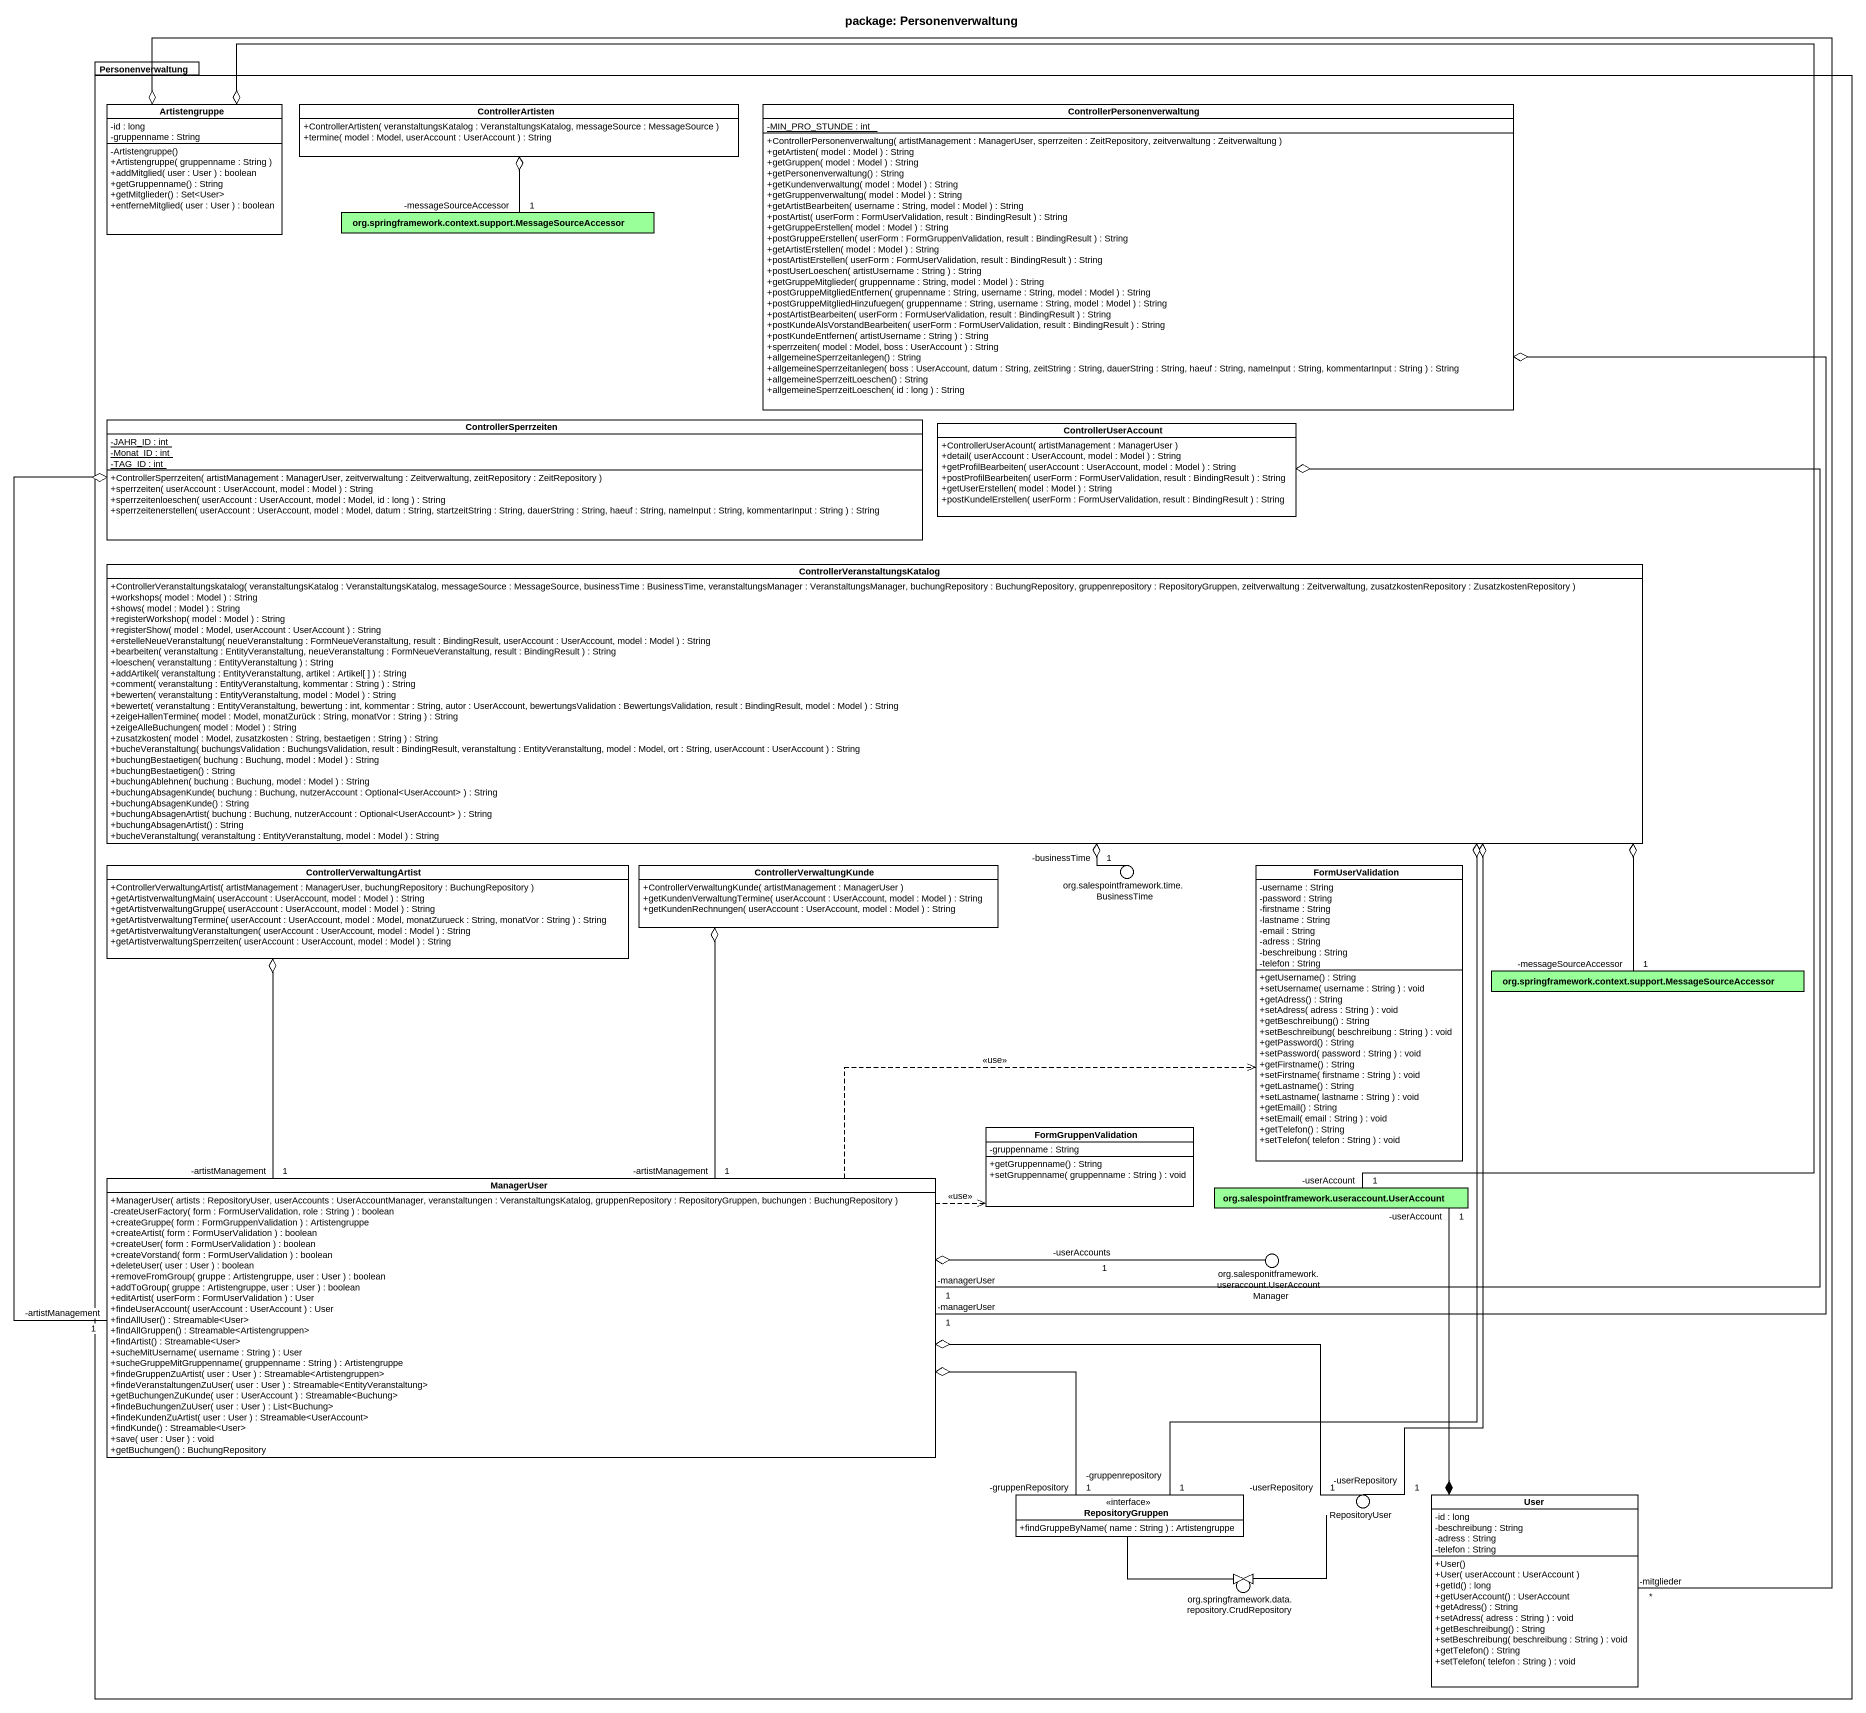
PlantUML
@startuml
title package: Personenverwaltung
allowmixing
hide circle
hide empty members
skinparam classAttributeIconSize 0
package Personenverwaltung {
  class Artistengruppe {
    -id : long
    -gruppenname : String
    -Artistengruppe()
    +Artistengruppe( gruppenname : String )
    +addMitglied( user : User ) : boolean
    +getGruppenname() : String
    +getMitglieder() : Set<User>
    +entferneMitglied( user : User ) : boolean
  }
  class ControllerArtisten {
    +ControllerArtisten( veranstaltungsKatalog : VeranstaltungsKatalog, messageSource : MessageSource )
    +termine( model : Model, userAccount : UserAccount ) : String
  }
  class ControllerPersonenverwaltung {
    {static} -MIN_PRO_STUNDE : int
    +ControllerPersonenverwaltung( artistManagement : ManagerUser, sperrzeiten : ZeitRepository, zeitverwaltung : Zeitverwaltung )
    +getArtisten( model : Model ) : String
    +getGruppen( model : Model ) : String
    +getPersonenverwaltung() : String
    +getKundenverwaltung( model : Model ) : String
    +getGruppenverwaltung( model : Model ) : String
    +getArtistBearbeiten( username : String, model : Model ) : String
    +postArtist( userForm : FormUserValidation, result : BindingResult ) : String
    +getGruppeErstellen( model : Model ) : String
    +postGruppeErstellen( userForm : FormGruppenValidation, result : BindingResult ) : String
    +getArtistErstellen( model : Model ) : String
    +postArtistErstellen( userForm : FormUserValidation, result : BindingResult ) : String
    +postUserLoeschen( artistUsername : String ) : String
    +getGruppeMitglieder( gruppenname : String, model : Model ) : String
    +postGruppeMitgliedEntfernen( grupenname : String, username : String, model : Model ) : String
    +postGruppeMitgliedHinzufuegen( gruppenname : String, username : String, model : Model ) : String
    +postArtistBearbeiten( userForm : FormUserValidation, result : BindingResult ) : String
    +postKundeAlsVorstandBearbeiten( userForm : FormUserValidation, result : BindingResult ) : String
    +postKundeEntfernen( artistUsername : String ) : String
    +sperrzeiten( model : Model, boss : UserAccount ) : String
    +allgemeineSperrzeitanlegen() : String
    +allgemeineSperrzeitanlegen( boss : UserAccount, datum : String, zeitString : String, dauerString : String, haeuf : String, nameInput : String, kommentarInput : String ) : String
    +allgemeineSperrzeitLoeschen() : String
    +allgemeineSperrzeitLoeschen( id : long ) : String
  }
  class "org.springframework.context.support.MessageSourceAccessor" as org_springframework_context #99FF99
  class ControllerSperrzeiten {
    {static} -JAHR_ID : int
    {static} -Monat_ID : int
    {static} -TAG_ID : int
    +ControllerSperrzeiten( artistManagement : ManagerUser, zeitverwaltung : Zeitverwaltung, zeitRepository : ZeitRepository )
    +sperrzeiten( userAccount : UserAccount, model : Model ) : String
    +sperrzeitenloeschen( userAccount : UserAccount, model : Model, id : long ) : String
    +sperrzeitenerstellen( userAccount : UserAccount, model : Model, datum : String, startzeitString : String, dauerString : String, haeuf : String, nameInput : String, kommentarInput : String ) : String
  }
  class ControllerUserAccount {
    +ControllerUserAcount( artistManagement : ManagerUser )
    +detail( userAccount : UserAccount, model : Model ) : String
    +getProfilBearbeiten( userAccount : UserAccount, model : Model ) : String
    +postProfilBearbeiten( userForm : FormUserValidation, result : BindingResult ) : String
    +getUserErstellen( model : Model ) : String
    +postKundelErstellen( userForm : FormUserValidation, result : BindingResult ) : String
  }
  class "ControllerVeranstaltungsKatalog" as ControllerVeranstaltungsKata {
    +ControllerVeranstaltungskatalog( veranstaltungsKatalog : VeranstaltungsKatalog, messageSource : MessageSource, businessTime : BusinessTime, veranstaltungsManager : VeranstaltungsManager, buchungRepository : BuchungRepository, gruppenrepository : RepositoryGruppen, zeitverwaltung : Zeitverwaltung, zusatzkostenRepository : ZusatzkostenRepository )
    +workshops( model : Model ) : String
    +shows( model : Model ) : String
    +registerWorkshop( model : Model ) : String
    +registerShow( model : Model, userAccount : UserAccount ) : String
    +erstelleNeueVeranstaltung( neueVeranstaltung : FormNeueVeranstaltung, result : BindingResult, userAccount : UserAccount, model : Model ) : String
    +bearbeiten( veranstaltung : EntityVeranstaltung, neueVeranstaltung : FormNeueVeranstaltung, result : BindingResult ) : String
    +loeschen( veranstaltung : EntityVeranstaltung ) : String
    +addArtikel( veranstaltung : EntityVeranstaltung, artikel : Artikel[ ] ) : String
    +comment( veranstaltung : EntityVeranstaltung, kommentar : String ) : String
    +bewerten( veranstaltung : EntityVeranstaltung, model : Model ) : String
    +bewertet( veranstaltung : EntityVeranstaltung, bewertung : int, kommentar : String, autor : UserAccount, bewertungsValidation : BewertungsValidation, result : BindingResult, model : Model ) : String
    +zeigeHallenTermine( model : Model, monatZurück : String, monatVor : String ) : String
    +zeigeAlleBuchungen( model : Model ) : String
    +zusatzkosten( model : Model, zusatzkosten : String, bestaetigen : String ) : String
    +bucheVeranstaltung( buchungsValidation : BuchungsValidation, result : BindingResult, veranstaltung : EntityVeranstaltung, model : Model, ort : String, userAccount : UserAccount ) : String
    +buchungBestaetigen( buchung : Buchung, model : Model ) : String
    +buchungBestaetigen() : String
    +buchungAblehnen( buchung : Buchung, model : Model ) : String
    +buchungAbsagenKunde( buchung : Buchung, nutzerAccount : Optional<UserAccount> ) : String
    +buchungAbsagenKunde() : String
    +buchungAbsagenArtist( buchung : Buchung, nutzerAccount : Optional<UserAccount> ) : String
    +buchungAbsagenArtist() : String
    +bucheVeranstaltung( veranstaltung : EntityVeranstaltung, model : Model ) : String
  }
  class ControllerVerwaltungArtist {
    +ControllerVerwaltungArtist( artistManagement : ManagerUser, buchungRepository : BuchungRepository )
    +getArtistverwaltungMain( userAccount : UserAccount, model : Model ) : String
    +getArtistverwaltungGruppe( userAccount : UserAccount, model : Model ) : String
    +getArtistverwaltungTermine( userAccount : UserAccount, model : Model, monatZurueck : String, monatVor : String ) : String
    +getArtistverwaltungVeranstaltungen( userAccount : UserAccount, model : Model ) : String
    +getArtistverwaltungSperrzeiten( userAccount : UserAccount, model : Model ) : String
  }
  class ControllerVerwaltungKunde {
    +ControllerVerwaltungKunde( artistManagement : ManagerUser )
    +getKundenVerwaltungTermine( userAccount : UserAccount, model : Model ) : String
    +getKundenRechnungen( userAccount : UserAccount, model : Model ) : String
  }
  class FormUserValidation {
    -username : String
    -password : String
    -firstname : String
    -lastname : String
    -email : String
    -adress : String
    -beschreibung : String
    -telefon : String
    +getUsername() : String
    +setUsername( username : String ) : void
    +getAdress() : String
    +setAdress( adress : String ) : void
    +getBeschreibung() : String
    +setBeschreibung( beschreibung : String ) : void
    +getPassword() : String
    +setPassword( password : String ) : void
    +getFirstname() : String
    +setFirstname( firstname : String ) : void
    +getLastname() : String
    +setLastname( lastname : String ) : void
    +getEmail() : String
    +setEmail( email : String ) : void
    +getTelefon() : String
    +setTelefon( telefon : String ) : void
  }
  class "org.springframework.context.support.MessageSourceAccessor" as org_springframework_context_2 #99FF99
  class FormGruppenValidation {
    -gruppenname : String
    +getGruppenname() : String
    +setGruppenname( gruppenname : String ) : void
  }
  class ManagerUser {
    +ManagerUser( artists : RepositoryUser, userAccounts : UserAccountManager, veranstaltungen : VeranstaltungsKatalog, gruppenRepository : RepositoryGruppen, buchungen : BuchungRepository )
    -createUserFactory( form : FormUserValidation, role : String ) : boolean
    +createGruppe( form : FormGruppenValidation ) : Artistengruppe
    +createArtist( form : FormUserValidation ) : boolean
    +createUser( form : FormUserValidation ) : boolean
    +createVorstand( form : FormUserValidation ) : boolean
    +deleteUser( user : User ) : boolean
    +removeFromGroup( gruppe : Artistengruppe, user : User ) : boolean
    +addToGroup( gruppe : Artistengruppe, user : User ) : boolean
    +editArtist( userForm : FormUserValidation ) : User
    +findeUserAccount( userAccount : UserAccount ) : User
    +findAllUser() : Streamable<User>
    +findAllGruppen() : Streamable<Artistengruppen>
    +findArtist() : Streamable<User>
    +sucheMitUsername( username : String ) : User
    +sucheGruppeMitGruppenname( gruppenname : String ) : Artistengruppe
    +findeGruppenZuArtist( user : User ) : Streamable<Artistengruppen>
    +findeVeranstaltungenZuUser( user : User ) : Streamable<EntityVeranstaltung>
    +getBuchungenZuKunde( user : UserAccount ) : Streamable<Buchung>
    +findeBuchungenZuUser( user : User ) : List<Buchung>
    +findeKundenZuArtist( user : User ) : Streamable<UserAccount>
    +findKunde() : Streamable<User>
    +save( user : User ) : void
    +getBuchungen() : BuchungRepository
  }
  class "org.salespointframework.useraccount.UserAccount" as org_salespointframework_2 #99FF99
  interface RepositoryGruppen {
    +findGruppeByName( name : String ) : Artistengruppe
  }
  class User {
    -id : long
    -beschreibung : String
    -adress : String
    -telefon : String
    +User()
    +User( userAccount : UserAccount )
    +getId() : long
    +getUserAccount() : UserAccount
    +getAdress() : String
    +setAdress( adress : String ) : void
    +getBeschreibung() : String
    +setBeschreibung( beschreibung : String ) : void
    +getTelefon() : String
    +setTelefon( telefon : String ) : void
  }
}
() "org.salespointframework.time.BusinessTime" as org_salespointframework #99FF99
() "org.salesponitframework.useraccount.UserAccountManager" as org_salesponitframework #99FF99
() RepositoryUser
() "org.springframework.data.repository.CrudRepository" as org_springframework_data #99FF99
Personenverwaltung -right- org_salespointframework
Personenverwaltung -- org_salesponitframework
Personenverwaltung -- RepositoryUser
Personenverwaltung -- org_springframework_data
Artistengruppe o-- "-userAccount\n1" org_salespointframework_2
Artistengruppe o-- "-mitglieder\n*" User
ControllerArtisten o-- "-messageSourceAccessor\n1" org_springframework_context
ControllerPersonenverwaltung o-- "-managerUser\n1" ManagerUser
ControllerSperrzeiten o-- "-artistManagement\n1" ManagerUser
ControllerUserAccount o-- "-managerUser\n1" ManagerUser
ControllerVeranstaltungsKata o-- "-businessTime\n1" org_salespointframework
ControllerVeranstaltungsKata o-right- "-messageSourceAccessor\n1" org_springframework_context_2
ControllerVeranstaltungsKata o-- "-gruppenrepository\n1" RepositoryGruppen
ControllerVeranstaltungsKata o-- "-userRepository\n1" RepositoryUser
ControllerVerwaltungArtist o-- "-artistManagement\n1" ManagerUser
ControllerVerwaltungKunde o-- "-artistManagement\n1" ManagerUser
ManagerUser .right.> FormUserValidation : <<use>>
ManagerUser .right.> FormGruppenValidation : <<use>>
ManagerUser o-right- "-userAccounts\n1" org_salesponitframework
ManagerUser o-right- "-gruppenRepository\n1" RepositoryGruppen
ManagerUser o-right- "-userRepository\n1" RepositoryUser
RepositoryGruppen --|> org_springframework_data
RepositoryUser --|> org_springframework_data
User *-up- "-userAccount\n1" org_salespointframework_2
@enduml
